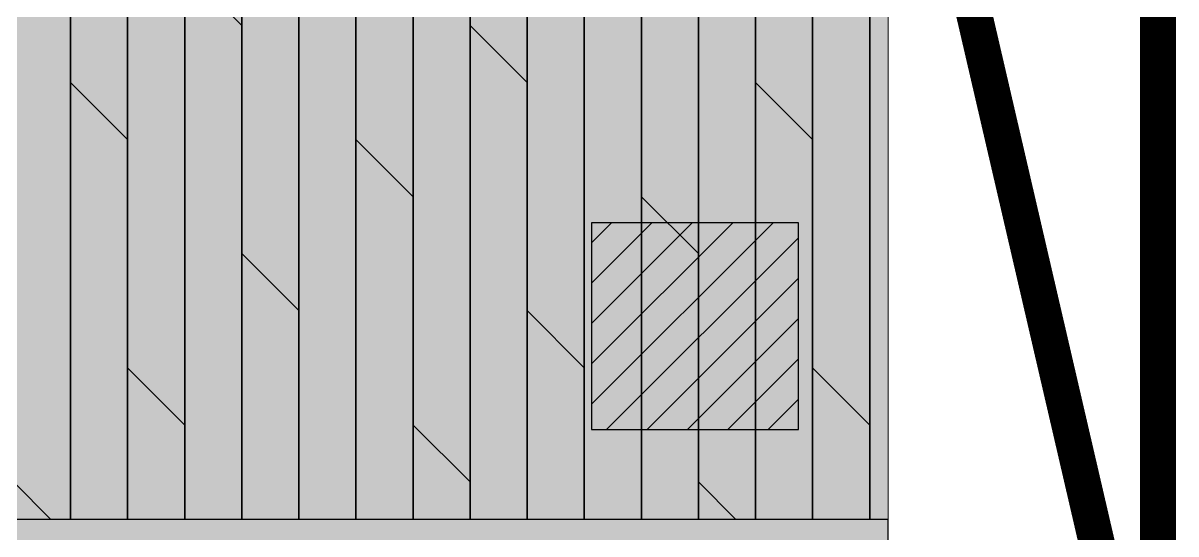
# Model space of a CAD drawing. Header units: millimetres. Extents: x -176651 to 424033, y -469666 to 486614.
# Drawn here: x 236330 to 237612, y 20672 to 21241 of the extents above; entities that cross this region are included whole.
import ezdxf

# ---------------------------------------------------------------- set-up
doc = ezdxf.new("R2010")
doc.units = ezdxf.units.MM
doc.linetypes.add('1625W-Roof Plan$0$DASHED', pattern=[0.75, 0.5, -0.25])
for name, color, linetype in [('1625_West Villa$0$ad-Elevation 10', 8, 'Continuous'), ('1625_West Villa$0$ad-Verandah', 8, 'Continuous'), ('1625W-Roof Plan$0$ad-Secondary Roof', 8, 'Continuous'), ('1625W_Columns$0$ad-MS Column', 8, 'Continuous'), ('ad-Plinth', 8, 'Continuous'), ('ad-Verandah', 33, 'Continuous')]:
    doc.layers.add(name, color=color, linetype=linetype)
doc.layers.add('1625_West Villa$0$ad-Landscape', color=8, linetype='Continuous', lineweight=35)

# ---------------------------------------------------------------- blocks, each defined once
blk = doc.blocks.new('zw$F00C')
at = {"layer": 'ad-Verandah', "lineweight": 9}
blk.add_lwpolyline([(6195, 0), (12120, 0), (12120, 8760), (13640, 8760), (13640, 4630), (14550, 4630), (14550, -1210), (6195, -1210)], close=True, dxfattribs=at)
blk = doc.blocks.new('zw$898C')
at = {"layer": 'ad-Plinth', "ltscale": 5}
blk.add_blockref('zw$F00C', (30903.5, -406860.5), dxfattribs=at)
blk = doc.blocks.new('1625_West Villa$0$zw$6CCD')
at = {"transparency": 33554559}
h = blk.add_hatch(color=43, dxfattribs=at)
h.dxf.hatch_style = 1
h.paths.add_polyline_path([(6195, -13620), (12120, -13620), (12120, -4860), (13640, -4860), (13640, -8990), (14550, -8990), (14550, -14830), (6195, -14830)])
h = blk.add_hatch(color=256, dxfattribs=at)
h.dxf.hatch_style = 1
h.set_gradient(color1=(153, 204, 0), color2=(63, 127, 0), name='INVSPHERICAL')
h.paths.add_polyline_path([(9635, -15740), (14550, -15740), (14550, -14830), (9635, -14830)])
h = blk.add_hatch(dxfattribs=at)
h.set_pattern_fill('GRASS', color=74, angle=90)
h.set_pattern_definition([(180, (9635, -15740), (-17.96051, -17.96051), [4.7625, -31.15852]), (135, (9635, -15740), (-17.96051, -17.96051), [4.7625, -20.6375]), (225, (9635, -15740), (17.96051, -17.96051), [4.7625, -20.6375])])
h.paths.add_polyline_path([(9635, -15740), (14550, -15740), (14550, -14830), (9635, -14830)])
at = {"layer": '1625_West Villa$0$ad-Landscape', "transparency": 33554687}
h = blk.add_hatch(dxfattribs=at)
h.set_pattern_fill('DOLMIT', color=44, scale=10, angle=90)
h.set_pattern_definition([(90, (6195, -14830), (-63.5, 2e-14), []), (135, (6195, -14830), (-127, -127), [89.8026, -179.605])])
h.paths.add_polyline_path([(6195, -13620), (12120, -13620), (12120, -4860), (13640, -4860), (13640, -8990), (14550, -8990), (14550, -14830), (6195, -14830)])
at = {"layer": '1625_West Villa$0$ad-Elevation 10'}
blk.add_lwpolyline([(9635, -15740), (14550, -15740), (14550, -14830), (9635, -14830)], close=True, dxfattribs=at)
at = {"layer": '1625_West Villa$0$ad-Verandah', "lineweight": 9}
blk.add_lwpolyline([(6195, -13620), (12120, -13620), (12120, -4860), (13640, -4860), (13640, -8990), (14550, -8990), (14550, -14830), (6195, -14830)], close=True, dxfattribs=at)
blk = doc.blocks.new('1625W-Roof Plan$0$A$Ca594aa6c')
at = {"layer": '1625W-Roof Plan$0$ad-Secondary Roof', "linetype": '1625W-Roof Plan$0$DASHED', "ltscale": 2, "const_width": 40}
for points in [[(14850, -8425), (14070.7, -11787.5), (14850, -15150)], [(12570, -8425), (10464.6, -11787.5), (12570, -15150), (14850, -15150), (14850, -8425)]]:
    blk.add_lwpolyline(points, close=True, dxfattribs=at)
blk = doc.blocks.new('1625W-Roof Plan')
blk.add_blockref('1625W-Roof Plan$0$A$Ca594aa6c', (0, 13620))
blk = doc.blocks.new('1625W_Columns$0$A$C42b14ea2')
at = {"layer": '1625W_Columns$0$ad-MS Column'}
h = blk.add_hatch(dxfattribs=at)
h.set_pattern_fill('ANSI31', color=256, scale=10)
h.set_pattern_definition([(45, (-1729784.14, 638048.958), (-22.4506403, 22.4506403), [])])
h.paths.add_polyline_path([(0, 0), (230, 0), (230, 230), (0, 230)])
blk.add_lwpolyline([(0, 0), (230, 0), (230, 230), (0, 230)], close=True, dxfattribs=at)
blk = doc.blocks.new('1625W_Columns')
blk.add_blockref('1625W_Columns$0$A$C42b14ea2', (14220, -1110))
blk = doc.blocks.new('1625_West Villa')
at = {"layer": '1625_West Villa$0$ad-Verandah'}
blk.add_blockref('1625_West Villa$0$zw$6CCD', (0, 13620), dxfattribs=at)
for name in ['1625W-Roof Plan', '1625W_Columns']:
    blk.add_blockref(name, (0, 0))
blk = doc.blocks.new("All Plot's Villa Plans")
at = {"ltscale": 5}
blk.add_blockref('1625_West Villa', (222742.3, 21898.3), dxfattribs=at)

msp = doc.modelspace()

# ---------------------------------------------------------------- block references
at = {"ltscale": 5}
msp.add_blockref("All Plot's Villa Plans", (0, 0), dxfattribs=at)

# ---------------------------------------------------------------- next in the draw order: block references
msp.add_blockref('zw$898C', (191838.8, 428758.8), dxfattribs=at)

doc.saveas('drawing.dxf')
